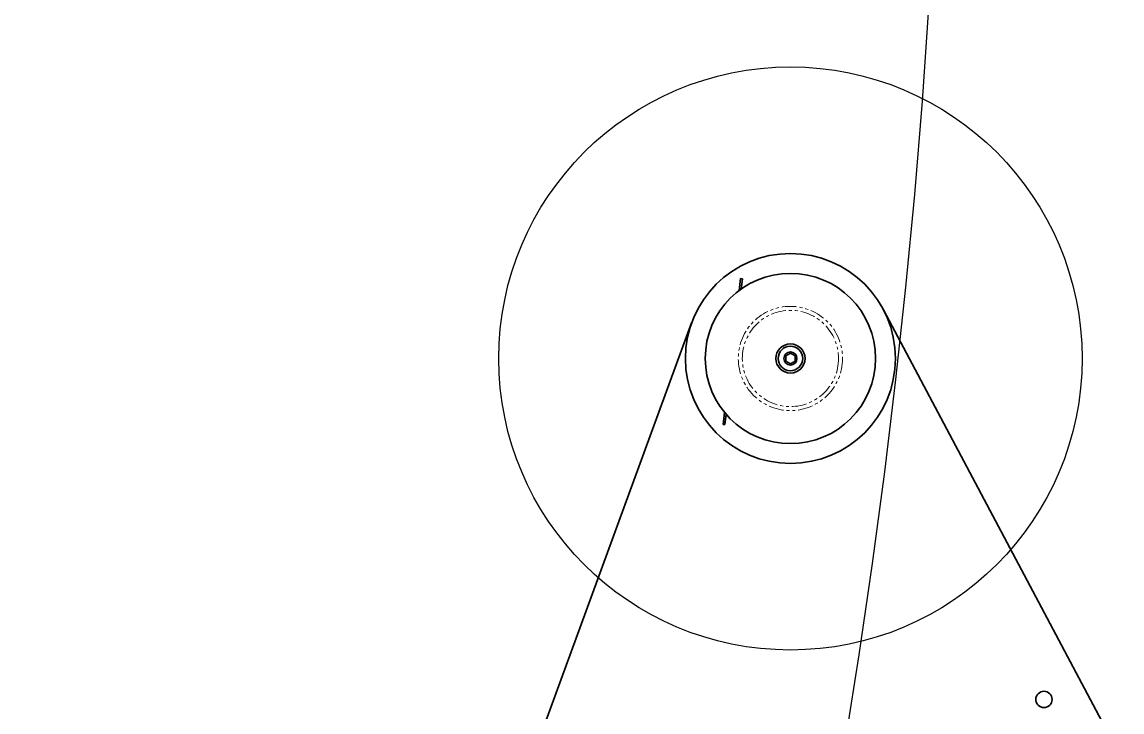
# Model space of a CAD drawing. Header units: millimetres. Extents: x -383313 to -161684, y -117025 to 99224.
# Drawn here: x -341745.5 to -341274.1, y -6235.6 to -5939.8 of the extents above; entities that cross this region are included whole.
import ezdxf

# ---------------------------------------------------------------- set-up
doc = ezdxf.new("R2010")
doc.units = ezdxf.units.MM
doc.header["$MEASUREMENT"] = 0
doc.linetypes.add('AM_ISO08W050x2', pattern=[9, 6, -0.75, 1.5, -0.75])
doc.linetypes.add('PHANTOM', pattern=[12.7, 6.35, -1.27, 1.27, -1.27, 1.27, -1.27])
for name, color, linetype in [('Dimension', 7, 'Continuous'), ('P-0000', 7, 'Continuous'), ('Робот', 30, 'Continuous')]:
    doc.layers.add(name, color=color, linetype=linetype)

# ---------------------------------------------------------------- blocks, each defined once
blk = doc.blocks.new('Робот ABB IRB660_3.15 (сверху)')
at = {"layer": 'Робот'}
blk.add_circle((0, 0), 3150, dxfattribs=at)
blk = doc.blocks.new('yjttytt')
at = {"color": 7, "linetype": 'Continuous', "lineweight": 35}
for p, q in [((38135.7, 8636.47), (38315.35, 8571.09)), ((38271.79, 8556.72), (38271.88, 8557.52)), ((38276.2, 8556.2), (38271.79, 8556.72)), ((38277.04, 8556.91), (38271.88, 8557.52)), ((38334.45, 8550.16), (38329.3, 8550.76)), ((38334.36, 8549.36), (38329.94, 8549.88)), ((38334.36, 8549.36), (38334.45, 8550.16)), ((38299.06, 8530.71), (38297.9, 8528.71)), ((38297.9, 8528.71), (38299.06, 8526.71)), ((38301.37, 8530.71), (38299.06, 8530.71)), ((38302.52, 8528.71), (38301.37, 8530.71)), ((38301.37, 8526.71), (38302.52, 8528.71)), ((38299.06, 8526.71), (38301.37, 8526.71)), ((38321.14, 8488.87), (38128.71, 8386.31))]:
    blk.add_line(p, q, dxfattribs=at)
for centre, radius in [((38300.21, 8528.71), 45), ((38300.21, 8528.71), 36.5), ((38300.21, 8528.71), 6.25), ((38300.21, 8528.71), 5.25), ((38300.21, 8528.71), 2.8), ((38154.21, 8419.81), 3.5)]:
    blk.add_circle(centre, radius, dxfattribs=at)
at = {"color": 7, "linetype": 'PHANTOM', "lineweight": 18}
for radius in [22.35, 20.62]:
    blk.add_circle((38300.21, 8528.71), radius, dxfattribs=at)
blk = doc.blocks.new('A$C48DD7FF4')
at = {"color": 5, "linetype": 'Continuous'}
blk.add_circle((-1887, -585.4), 125, dxfattribs=at)
at = {"layer": 'Dimension', "rotation": 180}
blk.add_blockref('yjttytt', (36413.21, 7943.31), dxfattribs=at)
blk = doc.blocks.new('A$C85faf101')
at = {"layer": 'P-0000', "color": 7, "linetype": 'AM_ISO08W050x2', "rotation": 269.8977813728555}
blk.add_blockref('A$C48DD7FF4', (1020.31, 0, 5), dxfattribs=at)

msp = doc.modelspace()

# ---------------------------------------------------------------- block references
at = {"ltscale": 100}
msp.add_blockref('A$C85faf101', (-341854.51332, -7972.09281), dxfattribs=at)
at = {"layer": 'Робот', "rotation": 180}
msp.add_blockref('Робот ABB IRB660_3.15 (сверху)', (-344500.63713, -5731.42318), dxfattribs=at)

doc.saveas('drawing.dxf')
